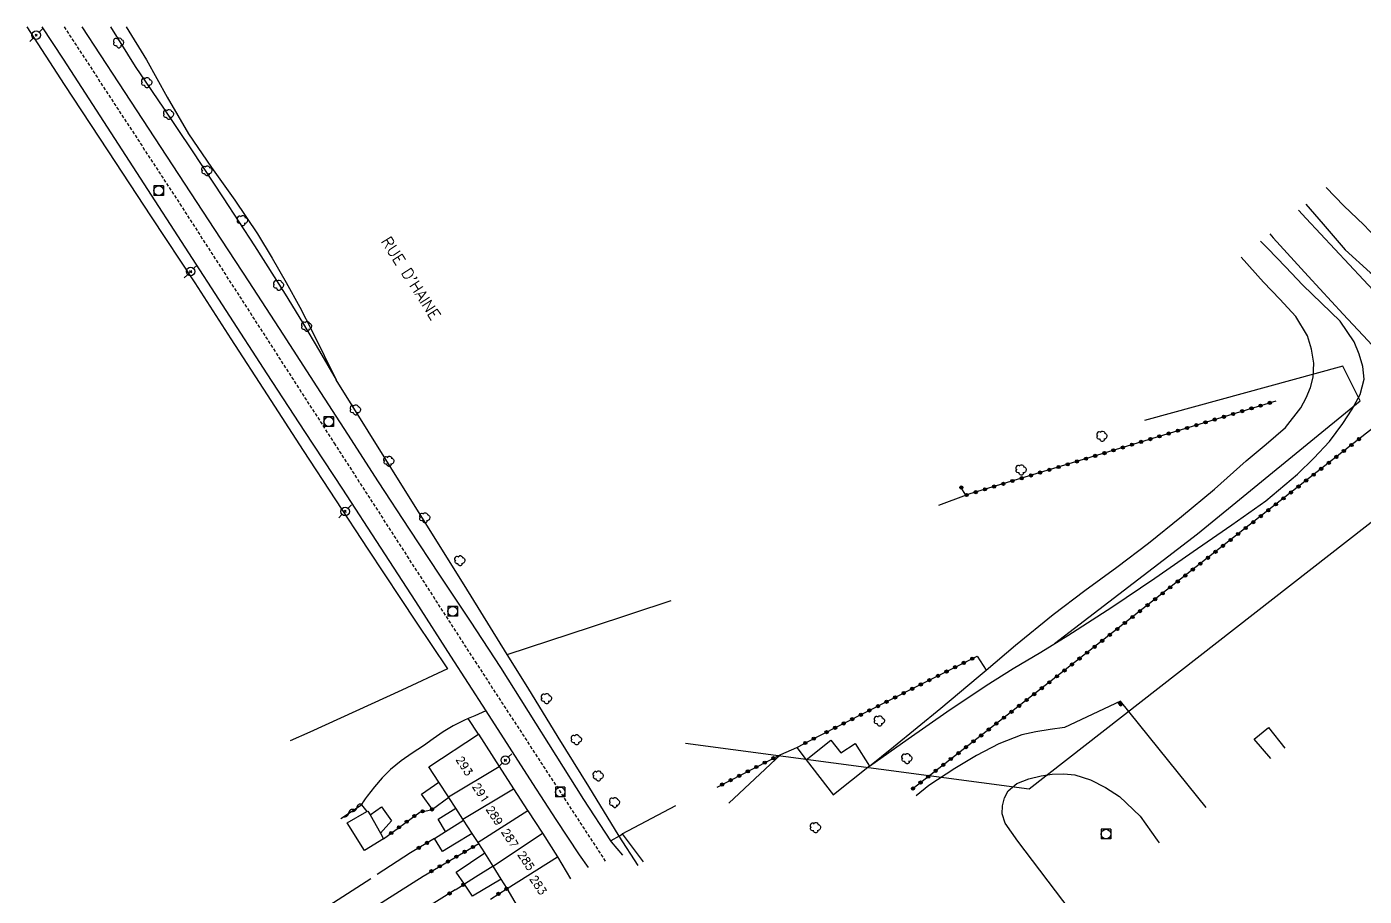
# Model space of a CAD drawing. Header units: millimetres. Extents: x 139000 to 140000, y 123999 to 125000.
# Drawn here: x 139215 to 139424, y 124864.2 to 125000 of the extents above; entities that cross this region are included whole.
import ezdxf
from ezdxf.enums import TextEntityAlignment as Align

# ---------------------------------------------------------------- set-up
doc = ezdxf.new("R2010")
doc.units = ezdxf.units.MM
doc.linetypes.add('DASHED', pattern=[0.75, 0.5, -0.25])
doc.layers.get('0').update_dxf_attribs({"linetype": 'CONTINUOUS'})
for name, color, linetype in [('W0001', 6, 'DASHED'), ('W0008', 7, 'CONTINUOUS'), ('W0014', 7, 'CONTINUOUS'), ('W0017', 7, 'CONTINUOUS'), ('W0101', 7, 'CONTINUOUS'), ('W0104', 1, 'CONTINUOUS'), ('W0211', 2, 'CONTINUOUS'), ('W0214', 2, 'CONTINUOUS'), ('W0300', 7, 'CONTINUOUS'), ('W0310', 3, 'CONTINUOUS'), ('W0323', 7, 'CONTINUOUS'), ('W0330', 7, 'CONTINUOUS'), ('W0401', 7, 'CONTINUOUS'), ('W0420', 7, 'CONTINUOUS'), ('W0473', 7, 'CONTINUOUS'), ('W0621', 1, 'CONTINUOUS'), ('W0989', 7, 'CONTINUOUS'), ('W0991', 7, 'CONTINUOUS'), ('W1102', 7, 'CONTINUOUS')]:
    doc.layers.add(name, color=color, linetype=linetype)
doc.styles.get("Standard").update_dxf_attribs({"font": 'romans.shx', "width": 0.85})

# ---------------------------------------------------------------- blocks, each defined once
blk = doc.blocks.new('T420')
for p, q in [((0.75, 0.75), (-0.75, 0.75)), ((-0.75, 0.75), (-0.75, -0.75)), ((0.75, 0.75), (0.75, -0.75)), ((0.75, -0.75), (-0.75, -0.75))]:
    blk.add_line(p, q)
blk.add_ellipse((0, 0), major_axis=(-0.53, 0.53), ratio=1, start_param=3.926991, end_param=10.210176)
blk = doc.blocks.new('T300')
for p, q in [((-0.8, 0.51), (-0.86, 0.34)), ((-0.86, 0.34), (-0.86, 0.17)), ((-0.86, 0.17), (-0.74, 0.06)), ((-0.69, 0.63), (-0.8, 0.51)), ((-0.8, -0.06), (-0.74, 0.06)), ((-0.74, 0.06), (-0.69, 0.11)), ((-0.57, 0.69), (-0.69, 0.63)), ((-0.46, 0.69), (-0.57, 0.69)), ((-0.29, 0.63), (-0.46, 0.69)), ((-0.29, 0.63), (-0.17, 0.74)), ((-0.23, 0.57), (-0.29, 0.63)), ((-0.17, 0.74), (-0.06, 0.8)), ((-0.06, 0.8), (0.06, 0.8)), ((0.06, 0.8), (0.23, 0.74)), ((0.23, 0.74), (0.34, 0.63)), ((0.34, 0.63), (0.4, 0.51)), ((0.46, 0.46), (0.34, 0.46)), ((0.4, 0.51), (0.4, 0.46)), ((0.57, 0.4), (0.46, 0.46)), ((0.57, 0.4), (0.69, 0.29)), ((0.69, 0.29), (0.74, 0.17)), ((0.74, 0.06), (0.69, -0.17)), ((0.74, 0.17), (0.74, 0.06)), ((-0.8, -0.17), (-0.8, -0.06)), ((-0.8, -0.23), (-0.8, -0.17)), ((-0.74, -0.34), (-0.8, -0.23)), ((-0.69, -0.4), (-0.74, -0.34)), ((-0.51, -0.46), (-0.69, -0.4)), ((-0.4, -0.46), (-0.51, -0.46)), ((-0.4, -0.46), (-0.34, -0.46)), ((-0.34, -0.46), (-0.34, -0.4)), ((-0.34, -0.51), (-0.34, -0.46)), ((-0.29, -0.63), (-0.34, -0.51)), ((-0.17, -0.74), (-0.29, -0.63)), ((-0.06, -0.8), (-0.17, -0.74)), ((0.06, -0.8), (-0.06, -0.8)), ((0.17, -0.74), (0.06, -0.8)), ((0.23, -0.69), (0.17, -0.74)), ((0.29, -0.46), (0.23, -0.46)), ((0.29, -0.63), (0.23, -0.69)), ((0.46, -0.4), (0.29, -0.46)), ((0.34, -0.51), (0.29, -0.63)), ((0.34, -0.51), (0.34, -0.46)), ((0.57, -0.34), (0.46, -0.4)), ((0.63, -0.29), (0.57, -0.34)), ((0.69, -0.17), (0.63, -0.29))]:
    blk.add_line(p, q)
blk = doc.blocks.new('T473')
for p, q in [((-0.166667, 0.166667), (0.166667, -0.166667)), ((-0.166667, -0.166667), (0.166667, 0.166667)), ((0.500001, 0.500001), (1.000002, 1.000002)), ((-1.000002, -1.000002), (-0.500001, -0.500001))]:
    blk.add_line(p, q)
blk.add_ellipse((0, 0), major_axis=(0.471405, 0.471405), ratio=1, start_param=5.4977871438, end_param=11.780972451)
blk = doc.blocks.new('t323o')
at = {"color": 0, "linetype": 'Continuous'}
for radius in [0.25, 0.15]:
    blk.add_circle((0, 0), radius, dxfattribs=at)
blk = doc.blocks.new('t310o')
at = {"color": 0, "linetype": 'Continuous'}
for centre, start, end in [((-0.5, 0.38), 216.8699, 323.1304), ((0.5, -0.37), 36.8699, 143.1303)]:
    blk.add_arc(centre, 0.625, start, end, dxfattribs=at)
blk = doc.blocks.new('T401')
for p, q in [((-0.3, 0.3), (0, 0.3)), ((-0.3, -0.25), (-0.3, 0.3)), ((-0.3, 0.15), (0, 0.15)), ((-0.3, 0), (0, 0)), ((0, 0.3), (0, -0.25)), ((-0.3, -0.15), (0, -0.15)), ((-0.3, -0.25), (-0.3, -0.3)), ((-0.3, -0.3), (0, -0.3)), ((0, -0.3), (0, -0.25))]:
    blk.add_line(p, q)

msp = doc.modelspace()

# ---------------------------------------------------------------- linework, layer by layer
at = {"layer": 'W0001'}
msp.add_lwpolyline([(139220.87, 125000), (139238.94, 124972.36), (139263.05, 124934.98), (139285.08, 124900.85), (139305.43, 124869.63)], dxfattribs=at)
at = {"layer": 'W0008'}
for points in [[(139217.42, 125000), (139220.72, 124994.93), (139227.03, 124985.19), (139233.34, 124975.45), (139239.74, 124965.56), (139246.14, 124955.67), (139252.55, 124945.79), (139258.45, 124936.77), (139264.37, 124927.76), (139270.26, 124918.73), (139275.77, 124910.21), (139281.26, 124901.67), (139286.74, 124893.13)], [(139306.26, 124872.83), (139302.07, 124879.3), (139297.73, 124886.17), (139293.44, 124893.06), (139289.1, 124899.92), (139284.37, 124907.14), (139279.58, 124914.32), (139274.82, 124921.52), (139270, 124928.93), (139265.21, 124936.35), (139260.41, 124943.77), (139255.09, 124951.96), (139249.76, 124960.15), (139244.43, 124968.34), (139236.93, 124979.8), (139229.42, 124991.26), (139223.72, 125000)]]:
    msp.add_lwpolyline(points, dxfattribs=at)
at = {"layer": 'W0014'}
for points in [[(139286.74, 124893.13), (139290.38, 124887.47), (139294.02, 124881.81), (139297.68, 124876.16), (139301.35, 124870.64), (139302.72, 124868.66)], [(139285.6, 124889.49), (139284.01, 124891.95)], [(139307.59, 124873.57), (139306.26, 124872.83)], [(139308.14, 124870.6), (139306.37, 124872.67), (139306.26, 124872.83)]]:
    msp.add_lwpolyline(points, dxfattribs=at)
at = {"layer": 'W0017'}
for points in [[(139437.29, 124946.14), (139426.1, 124958.1), (139414.91, 124970.05), (139413.72, 124971.36)], [(139409.21, 124967.66), (139409.77, 124967.04), (139415.21, 124961.05), (139420.7, 124955.09), (139424.52, 124950.98), (139428.35, 124946.89), (139432.19, 124942.8)], [(139399.28, 124878.06), (139385.92, 124894.65), (139377.13, 124890.56), (139374.9, 124890.23), (139372.67, 124889.89), (139370.48, 124889.4), (139366.87, 124888.01), (139363.4, 124886.15), (139360.04, 124884.13), (139355.97, 124881.46), (139353.99, 124879.85)], [(139286.74, 124893.13), (139285.04, 124892.39), (139284.01, 124891.95), (139283.33, 124891.65), (139281.66, 124890.82), (139280.08, 124889.85), (139278.54, 124888.78), (139277.01, 124887.7), (139275.25, 124886.52), (139273.51, 124885.32), (139271.88, 124883.99), (139270.57, 124882.69), (139269.35, 124881.3), (139268.23, 124879.84), (139267.92, 124879.39), (139267.61, 124878.94), (139267.31, 124878.49)], [(139369.88, 124872.81), (139368.89, 124874.21), (139367.9, 124875.61), (139367.39, 124877.08), (139367.45, 124878.31), (139367.78, 124879.58), (139368.33, 124880.66), (139369.69, 124881.81), (139371.56, 124882.54), (139373.49, 124883.01), (139375.23, 124883.27), (139377.03, 124883.31), (139378.78, 124883.13), (139381.22, 124882.39), (139383.57, 124881.18), (139385.74, 124879.77), (139388.96, 124876.68), (139391.65, 124872.93), (139391.96, 124872.51)], [(139267.31, 124878.49), (139268.15, 124877.41)], [(139378.06, 124861.99), (139369.88, 124872.81)]]:
    msp.add_lwpolyline(points, dxfattribs=at)
at = {"layer": 'W0101'}
for points in [[(139280.99, 124879.59), (139280.91, 124879.7), (139279.4, 124882.02), (139277.83, 124884.41), (139285.6, 124889.49)], [(139285.6, 124889.49), (139288.86, 124884.45)], [(139288.86, 124884.45), (139291.09, 124880.99)], [(139291.09, 124880.99), (139293.28, 124877.6)], [(139283.18, 124876.24), (139282.06, 124877.94), (139280.99, 124879.59)], [(139311.36, 124869.54), (139308.1, 124873.91), (139308.06, 124873.96), (139316.41, 124878.35)], [(139285.57, 124872.59), (139284.64, 124874.01), (139283.28, 124876.08), (139283.18, 124876.24)], [(139293.28, 124877.6), (139293.32, 124877.55), (139295.59, 124874.03)], [(139295.59, 124874.03), (139297.97, 124870.36)], [(139287.89, 124868.9), (139286.59, 124870.96), (139285.67, 124872.43), (139285.57, 124872.59)], [(139297.97, 124870.36), (139300, 124866.91)], [(139290.07, 124865.42), (139289.17, 124866.86), (139287.89, 124868.9)], [(139292.26, 124861.64), (139290.97, 124863.87), (139290.07, 124865.42)]]:
    msp.add_lwpolyline(points, dxfattribs=at)
at = {"layer": 'W0104'}
for points in [[(139409.38, 124885.7), (139406.76, 124888.71), (139409, 124890.52)], [(139409, 124890.52), (139411.55, 124887.34)], [(139336.82, 124885.5), (139340.65, 124888.56), (139342.22, 124886.59), (139344.43, 124888.02), (139346.7, 124884.51), (139341.07, 124880.01)], [(139324.73, 124878.75), (139332.83, 124886.34), (139335.32, 124887.44), (139336.82, 124885.5), (139341.08, 124880)], [(139280.99, 124879.59), (139278.4, 124877.76), (139276.72, 124880.14), (139279.4, 124882.02)], [(139268.67, 124876.88), (139270.45, 124878.15), (139272.01, 124875.98), (139270.28, 124874.03)], [(139284.64, 124874.01), (139281.84, 124872.3), (139279.99, 124871.17), (139278.74, 124873.23), (139280.48, 124874.3), (139279.29, 124876.25), (139282.06, 124877.94)], [(139280.48, 124874.3), (139283.28, 124876.08)], [(139310.54, 124868.99), (139307.59, 124873.57), (139308.1, 124873.91)], [(139289.17, 124866.86), (139284.68, 124864.2), (139283.4, 124866.09), (139282.14, 124867.95), (139286.59, 124870.96)], [(139287.89, 124868.9), (139285.12, 124867.17), (139283.4, 124866.09)]]:
    msp.add_lwpolyline(points, dxfattribs=at)
msp.add_lwpolyline([(139270.76, 124873.17), (139267.79, 124871.31), (139265.07, 124875.67), (139268.15, 124877.41), (139268.32, 124877.5), (139268.67, 124876.88), (139270.28, 124874.03)], close=True, dxfattribs=at)
at = {"layer": 'W0211'}
for points in [[(139228.12, 125000), (139231.98, 124993.77), (139236.39, 124987.27), (139240.79, 124980.76), (139245.71, 124973.29), (139250.62, 124965.8), (139255.41, 124958.23), (139258.1, 124953.78), (139260.75, 124949.31), (139263.39, 124944.83)], [(139414.86, 124972.29), (139417.54, 124969.15), (139421, 124965.13), (139424.88, 124961.64), (139427.23, 124959.93), (139429.71, 124958.39), (139432.34, 124957.28), (139434.31, 124956.83), (139436.36, 124956.6), (139438.38, 124956.63), (139441.6, 124957.47), (139444.71, 124959.04), (139447.73, 124960.77), (139454.3, 124965.25), (139460.36, 124970.57), (139466.35, 124975.97), (139473.23, 124981.94), (139480.04, 124987.99), (139486.89, 124993.99), (139492.1, 124998.02), (139494.68, 125000)], [(139346.7, 124884.51), (139352.73, 124888.75), (139358.77, 124893), (139364.9, 124897.1), (139369.14, 124899.74), (139373.43, 124902.31), (139377.68, 124904.93), (139384.52, 124909.34), (139391.27, 124913.87), (139397.95, 124918.51), (139403.3, 124922.19), (139408.6, 124925.94), (139413.53, 124930.1), (139416.08, 124932.59), (139418.53, 124935.2), (139420.65, 124938.03), (139422.09, 124940.25), (139423.36, 124942.58), (139423.97, 124944.96), (139423.77, 124946.91), (139423.17, 124948.88), (139422.39, 124950.76), (139420.21, 124954), (139417.32, 124956.84), (139414.39, 124959.65), (139411.66, 124962.51), (139408.89, 124965.35), (139407.79, 124966.49)]]:
    msp.add_lwpolyline(points, dxfattribs=at)
at = {"layer": 'W0214'}
for points in [[(139230.59, 125000), (139233.75, 124994.85), (139236.97, 124989.01), (139240.33, 124983.28), (139243.89, 124978.04), (139247.57, 124972.89), (139251.08, 124967.64), (139253.36, 124963.87), (139255.57, 124960.06), (139257.69, 124956.2), (139259.64, 124952.44), (139261.52, 124948.63), (139263.39, 124944.83)], [(139418.05, 124974.91), (139420.78, 124972.02), (139423.9, 124969.04), (139425.7, 124967.2), (139427.56, 124965.41), (139429.61, 124964.35), (139431.47, 124964.33), (139433.45, 124964.76), (139435.4, 124965.32), (139437.94, 124966.12), (139440.42, 124967.13), (139442.78, 124968.32), (139447.32, 124971.8), (139451.29, 124976.16), (139455.16, 124980.6), (139459.64, 124985.5), (139463.99, 124990.51), (139468.3, 124995.56), (139472.26, 125000)], [(139346.7, 124884.51), (139350.42, 124887.53), (139354.14, 124890.55), (139357.85, 124893.59), (139363.68, 124898.48), (139364.89, 124899.51), (139369.49, 124903.41), (139375.38, 124908.22), (139380.32, 124911.95), (139385.33, 124915.61), (139390.26, 124919.35), (139395.45, 124923.51), (139400.56, 124927.78), (139405.54, 124932.19), (139408.63, 124934.78), (139411.67, 124937.42), (139414.08, 124940.48), (139414.89, 124942.02), (139415.59, 124943.64), (139416.02, 124945.29), (139416.08, 124947.45), (139415.73, 124949.65), (139415.1, 124951.74), (139413.31, 124954.76), (139410.78, 124957.46), (139408.22, 124960.13), (139404.77, 124964.02)]]:
    msp.add_lwpolyline(points, dxfattribs=at)
at = {"layer": 'W0300'}
for points in [[(139420.65, 124947), (139389.65, 124938.48)], [(139423.35, 124941.59), (139420.65, 124947)], [(139375.6, 124903.68), (139397.91, 124920.79), (139423.35, 124941.59)]]:
    msp.add_lwpolyline(points, dxfattribs=at)
at = {"layer": 'W0310'}
msp.add_lwpolyline([(139264.09, 124876.34), (139267.31, 124878.49)], dxfattribs=at)
at = {"layer": 'W0323'}
for points in [[(139410.15, 124941.54), (139361.85, 124926.87), (139361.76, 124926.84), (139360.98, 124928.11)], [(139428.65, 124939.91), (139409.65, 124924.99), (139375.08, 124897.83), (139353.23, 124880.82)], [(139338.64, 124889.14), (139354.12, 124896.98), (139363.5, 124901.68)], [(139335.32, 124887.44), (139338.64, 124889.14)], [(139322.9, 124881.24), (139332.83, 124886.34)], [(139270.76, 124873.17), (139276.42, 124877.34), (139278.4, 124877.76)], [(139278.74, 124873.23), (139275.01, 124870.96)], [(139276.97, 124867.34), (139285.67, 124872.43)], [(139281.97, 124865.18), (139258.19, 124850.32)], [(139281.97, 124865.18), (139283.4, 124866.09)], [(139287.46, 124863.74), (139290.07, 124865.42)]]:
    msp.add_lwpolyline(points, dxfattribs=at)
at = {"layer": 'W0330'}
for points in [[(139215.04, 125000), (139220.9, 124990.96), (139227.69, 124980.63), (139234.49, 124970.32), (139241.28, 124959.99), (139246.94, 124951.26), (139252.58, 124942.53), (139258.24, 124933.8), (139263.28, 124926.09), (139268.33, 124918.38), (139273.42, 124910.69), (139275.87, 124907.02), (139278.32, 124903.35), (139280.78, 124899.69)], [(139307.59, 124873.57), (139302.83, 124881.32), (139298.07, 124889.06), (139293.3, 124896.8), (139290.1, 124901.96), (139283.36, 124912.83), (139273.38, 124928.83), (139263.39, 124944.83)], [(139357.52, 124925.27), (139361.85, 124926.87)], [(139290.1, 124901.96), (139303.25, 124906.27), (139315.73, 124910.37)], [(139363.5, 124901.68), (139364.89, 124899.51)], [(139280.78, 124899.69), (139273.62, 124896.39), (139266.45, 124893.1), (139259.28, 124889.84), (139256.21, 124888.48)], [(139275.01, 124870.96), (139269.77, 124867.57)], [(139256.19, 124854.15), (139276.97, 124867.34)], [(139268.77, 124866.92), (139254.39, 124857.62)]]:
    msp.add_lwpolyline(points, dxfattribs=at)
at = {"layer": 'W0621'}
msp.add_lwpolyline([(139538.3, 125000), (139456.51, 124947.1), (139371.65, 124880.89), (139317.92, 124888.06)], dxfattribs=at)
at = {"layer": 'W1102'}
for points in [[(139280.91, 124879.7), (139288.86, 124884.45)], [(139283.18, 124876.24), (139291.09, 124880.99)], [(139293.32, 124877.55), (139285.57, 124872.59)], [(139287.89, 124868.9), (139295.59, 124874.03)], [(139290.07, 124865.42), (139297.97, 124870.36)]]:
    msp.add_lwpolyline(points, dxfattribs=at)

# ---------------------------------------------------------------- block references
at = {"layer": 'W0300'}
for p in [(139229.43, 124997.48), (139233.83, 124991.27), (139237.24, 124986.3), (139243.22, 124977.49), (139248.78, 124969.71), (139254.43, 124959.62), (139258.8, 124953.18), (139266.43, 124940.15), (139383.04, 124936.02), (139271.65, 124932.12), (139370.42, 124930.77), (139277.25, 124923.29), (139282.74, 124916.59), (139296.27, 124895.05), (139348.27, 124891.56), (139300.94, 124888.63), (139352.57, 124885.68), (139304.35, 124882.96), (139306.91, 124878.82), (139338.29, 124874.89)]:
    msp.add_blockref('T300', p, dxfattribs=at)
at = {"layer": 'W0310', "rotation": 33.75290904667261}
for p in [(139265.33, 124877.17), (139266.58, 124878)]:
    msp.add_blockref('t310o', p, dxfattribs=at)
at = {"layer": 'W0323'}
for p, rotation in [((139406.35, 124940.39), 196.8990886530425), ((139407.79, 124940.82), 196.8990886530425), ((139409.22, 124941.26), 196.8990886530425), ((139399.17, 124938.21), 196.8990886530425), ((139400.61, 124938.64), 196.8990886530425), ((139402.05, 124939.08), 196.8990886530425), ((139403.48, 124939.51), 196.8990886530425), ((139404.92, 124939.95), 196.8990886530425), ((139392, 124936.03), 196.8990886530425), ((139393.43, 124936.46), 196.8990886530425), ((139394.87, 124936.9), 196.8990886530425), ((139396.3, 124937.33), 196.8990886530425), ((139397.74, 124937.77), 196.8990886530425), ((139384.82, 124933.84), 196.8990886530425), ((139386.26, 124934.28), 196.8990886530425), ((139387.69, 124934.72), 196.8990886530425), ((139389.13, 124935.15), 196.8990886530425), ((139390.56, 124935.59), 196.8990886530425), ((139420.8, 124933.74), 218.1465729038474), ((139421.97, 124934.67), 218.1465729038474), ((139423.15, 124935.59), 218.1465729038474), ((139377.65, 124931.66), 196.8990886530425), ((139379.08, 124932.1), 196.8990886530425), ((139380.52, 124932.54), 196.8990886530425), ((139381.95, 124932.97), 196.8990886530425), ((139383.39, 124933.41), 196.8990886530425), ((139418.44, 124931.89), 218.1465729038474), ((139419.62, 124932.81), 218.1465729038474), ((139371.91, 124929.92), 196.8990886530425), ((139373.34, 124930.36), 196.8990886530425), ((139374.78, 124930.79), 196.8990886530425), ((139376.21, 124931.23), 196.8990886530425), ((139416.08, 124930.03), 218.1465729038474), ((139417.26, 124930.96), 218.1465729038474), ((139361.03, 124928.03), 121.6900122721687), ((139364.73, 124927.74), 196.8990886530425), ((139366.16, 124928.18), 196.8990886530425), ((139367.6, 124928.61), 196.8990886530425), ((139369.03, 124929.05), 196.8990886530425), ((139370.47, 124929.48), 196.8990886530425), ((139413.72, 124928.18), 218.1465729038474), ((139414.9, 124929.11), 218.1465729038474), ((139361.86, 124926.87), 196.8990886530425), ((139363.29, 124927.3), 196.8990886530425), ((139410.18, 124925.4), 218.1465729038474), ((139411.36, 124926.33), 218.1465729038474), ((139412.54, 124927.26), 218.1465729038474), ((139407.82, 124923.55), 218.1528350233486), ((139409, 124924.48), 218.1528350233486), ((139405.46, 124921.7), 218.1528350233486), ((139406.64, 124922.62), 218.1528350233486), ((139403.1, 124919.84), 218.1528350233486), ((139404.28, 124920.77), 218.1528350233486), ((139399.56, 124917.06), 218.1528350233486), ((139400.74, 124917.99), 218.1528350233486), ((139401.92, 124918.92), 218.1528350233486), ((139397.2, 124915.21), 218.1528350233486), ((139398.38, 124916.14), 218.1528350233486), ((139394.84, 124913.36), 218.1528350233486), ((139396.02, 124914.28), 218.1528350233486), ((139392.49, 124911.5), 218.1528350233486), ((139393.66, 124912.43), 218.1528350233486), ((139388.95, 124908.72), 218.1528350233486), ((139390.13, 124909.65), 218.1528350233486), ((139391.31, 124910.58), 218.1528350233486), ((139386.59, 124906.87), 218.1528350233486), ((139387.77, 124907.8), 218.1528350233486), ((139384.23, 124905.02), 218.1528350233486), ((139385.41, 124905.94), 218.1528350233486), ((139381.87, 124903.16), 218.1528350233486), ((139383.05, 124904.09), 218.1528350233486), ((139361.41, 124900.63), 26.60902337034716), ((139362.75, 124901.3), 26.60902337034716), ((139378.33, 124900.38), 218.1528350233486), ((139379.51, 124901.31), 218.1528350233486), ((139380.69, 124902.24), 218.1528350233486), ((139357.39, 124898.61), 26.60902337034716), ((139358.73, 124899.28), 26.60902337034716), ((139360.07, 124899.96), 26.60902337034716), ((139375.97, 124898.53), 218.1528350233486), ((139377.15, 124899.46), 218.1528350233486), ((139353.36, 124896.59), 26.83678209361897), ((139354.7, 124897.27), 26.60902337034716), ((139356.04, 124897.94), 26.60902337034716), ((139373.61, 124896.68), 217.8907204307942), ((139374.79, 124897.6), 217.8907204307942), ((139349.35, 124894.56), 26.83678209361897), ((139350.69, 124895.24), 26.83678209361897), ((139352.03, 124895.92), 26.83678209361897), ((139371.24, 124894.84), 217.8907204307942), ((139372.42, 124895.76), 217.8907204307942), ((139345.33, 124892.53), 26.83678209361897), ((139346.67, 124893.21), 26.83678209361897), ((139348.01, 124893.88), 26.83678209361897), ((139367.69, 124892.08), 217.8907204307942), ((139368.87, 124893), 217.8907204307942), ((139370.06, 124893.92), 217.8907204307942), ((139341.32, 124890.5), 26.83678209361897), ((139342.66, 124891.18), 26.83678209361897), ((139343.99, 124891.85), 26.83678209361897), ((139365.32, 124890.23), 217.8907204307942), ((139366.5, 124891.16), 217.8907204307942), ((139336.66, 124888.12), 27.18997137163006), ((139337.99, 124888.81), 27.18997137163006), ((139339.98, 124889.82), 26.83678209361897), ((139362.95, 124888.39), 217.8907204307942), ((139364.14, 124889.31), 217.8907204307942), ((139331.67, 124885.74), 27.19056878194365), ((139360.59, 124886.55), 217.8907204307942), ((139361.77, 124887.47), 217.8907204307942), ((139327.67, 124883.69), 27.19056878194365), ((139329.01, 124884.37), 27.19056878194365), ((139330.34, 124885.06), 27.19056878194365), ((139357.03, 124883.79), 217.8907204307942), ((139358.22, 124884.71), 217.8907204307942), ((139359.4, 124885.63), 217.8907204307942), ((139323.67, 124881.63), 27.19056878194365), ((139325, 124882.32), 27.19056878194365), ((139326.34, 124883), 27.19056878194365), ((139354.67, 124881.94), 217.8907204307942), ((139355.85, 124882.86), 217.8907204307942), ((139353.48, 124881.02), 217.8907204307942), ((139276.88, 124877.44), 12.06509576145071), ((139278.35, 124877.75), 12.06509576145071), ((139274.39, 124875.84), 36.37917095954317), ((139275.59, 124876.73), 36.37917095954317), ((139271.97, 124874.06), 36.37917095954317), ((139273.18, 124874.95), 36.37917095954317), ((139276.29, 124871.74), 211.3661805415352), ((139277.57, 124872.52), 211.3661805415352), ((139283.44, 124871.13), 30.29286272543884), ((139284.74, 124871.88), 30.29286272543884), ((139280.85, 124869.61), 30.29286272543884), ((139282.15, 124870.37), 30.29286272543884), ((139278.26, 124868.1), 30.29286272543884), ((139279.56, 124868.86), 30.29286272543884), ((139283.24, 124865.98), 32.49970151963964), ((139289.98, 124865.36), 32.82155170036459), ((139281.09, 124864.63), 211.9904401555403), ((139288.72, 124864.55), 32.82155170036459)]:
    msp.add_blockref('t323o', p, dxfattribs=dict(at, rotation=rotation))
at = {"layer": 'W0401', "rotation": 33.86521535899653}
msp.add_blockref('T401', (139385.97, 124894.36), dxfattribs=at)
at = {"layer": 'W0420'}
for p in [(139235.65, 124974.4), (139262.22, 124938.31), (139281.57, 124908.69), (139298.37, 124880.46), (139383.64, 124873.89)]:
    msp.add_blockref('T420', p, dxfattribs=at)
at = {"layer": 'W0473'}
for p in [(139216.51, 124998.69), (139240.64, 124961.77), (139264.77, 124924.3), (139289.8, 124885.45)]:
    msp.add_blockref('T473', p, dxfattribs=at)

# ---------------------------------------------------------------- texts
at = {"layer": 'W0989'}
msp.add_text("RUE D'HAINE", height=1.75, rotation=302.535, dxfattribs=at).set_placement((139270.32, 124966.52))
at = {"layer": 'W0991'}
for s, p in [('293', (139283.41, 124884.54)), ('291', (139286, 124880.34)), ('289', (139288.11, 124876.79)), ('287', (139290.52, 124873.25)), ('285', (139293.05, 124869.73)), ('283', (139294.95, 124865.94))]:
    msp.add_text(s, height=1.25, rotation=302.4414, dxfattribs=at).set_placement(p, align=Align.MIDDLE_CENTER)

doc.saveas('drawing.dxf')
